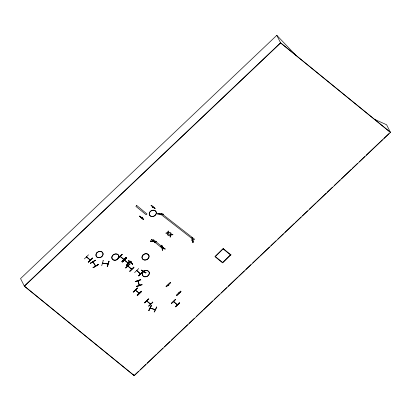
<?xml version="1.0" encoding="UTF-8"?>
<svg xmlns="http://www.w3.org/2000/svg" width="411" height="411" viewBox="0 0 411 411"><rect width="100%" height="100%" fill="white"/><g stroke="black" fill="none" stroke-linecap="round" stroke-linejoin="round"><path stroke-width="0.62" d="M153.169 241.283L153.498 240.789M160.213 214.696L160.352 214.295M160.562 214.367L160.213 214.804L160.367 214.244M132.666 263.826L132.512 264.216L128.694 261.011L132.522 264.175L132.64 263.867M128.813 260.702L132.681 264.026M143.598 219.176L143.449 219.561L139.622 216.376L139.776 215.996M143.444 219.551L139.637 216.345M143.68 219.34L139.812 216.15L143.629 219.325M155.944 241.344L155.949 241.791L150.426 241.349L150.421 240.903M150.421 241.308L155.949 241.786L155.939 241.391M153.185 241.231L153.216 240.512M86.516 257.127L87.034 257.25L86.459 257.039M89.927 259.485L90.281 260.194L89.783 259.624M120.11 256.567L123.865 259.588L123.516 259.382L123.654 259.125L124.06 259.439M124.05 259.485L120.32 256.366M127.867 263.055L128.078 262.855L127.847 263.076M135.373 290.243L135.517 290.104M139.375 293.243L135.558 290.135M146.902 300.95C146.126 301.335 147.996 301.391 146.799 300.909M150.657 304.048L150.308 303.698L150.123 303.945L150.621 303.991L146.84 300.939M174.028 301.813L173.802 301.957M127.893 266.194L128.104 265.999M131.299 269.01L131.51 268.809M131.813 269.138L127.98 265.974M168.628 285.039L168.89 285.064M178.826 293.156L178.235 293.017L178.821 293.202M162.597 250.201L161.831 245.357M144.117 270.787L143.86 271.486M162.92 247.951L162.607 248.331M148.9 310.577L151.33 305.733L148.962 310.613L148.674 310.541L151.053 305.64M138.199 280.805L137.947 280.78M157.701 214.033L157.778 213.751L163.301 214.188L163.224 214.47L157.619 213.864M163.29 214.182L157.634 213.843M101.707 265.747L103.207 260.589M102.575 263.179L103.161 263.204L102.519 263.353M103.007 263.43L103.079 263.035M107.995 263.954L107.389 263.888L108.052 263.78M109.069 261.36L107.548 266.415L107.245 266.379L108.817 261.314L109.1 261.375L108.715 261.18M108.864 261.339L107.204 266.23M89.875 259.86L90.158 259.716M120.038 256.51L120.372 256.623M138.836 293.141L139.046 292.94M176.92 304.428L177.172 304.33L176.817 304.217M131.489 268.83L131.243 268.994M140.115 273.675L140.12 273.223M162.278 247.705L162.864 247.514M162.797 247.335L162.818 247.792M191.845 239.983L192.348 239.829M192.497 239.993L191.87 240.152L192.44 240.009M130.765 262.357L131.13 261.982M142.201 217.162L141.872 217.815M92.932 262.038L93.364 262.172L93.138 262.346M95.686 265.917L93.107 261.874M150.657 308.029L150.606 308.44L150.138 308.317L150.318 308.065M155.281 309.611L154.706 309.462L155.363 309.442M155.163 309.611L150.241 308.101M156.421 306.919L156.791 307.161L154.428 312.047L154.14 311.97L156.565 307.084M145.874 272.544L145.756 272.955L141.338 270.392L145.756 272.955L145.91 272.699M143.711 271.352L143.968 270.7M162.854 248.028L162.545 248.367M162.818 247.766L162.391 247.648M95.218 265.568C95.609 266.611 95.732 265.29 95.116 265.357M152.984 241.57L153.062 241.118M142.237 217.47L141.749 217.655M153.046 207.242L152.522 207.401L152.774 207.534M138.286 281.17L138.024 281.273L138.178 281.032M160.624 246.61L160.819 246.359L165.237 248.907L165.037 249.148L160.573 246.425M141.343 270.417L141.456 270.006M162.391 248.28L162.689 247.884M144.194 271.065L143.948 271.419M153.272 241.298L152.887 241.627L152.615 241.303M296.31 55.732L276.798 35.331L20.55 278.591L24.388 286.22L134.202 375.669L390.45 132.409L386.612 124.78L374.745 119.401M24.388 286.22L280.636 42.96L276.798 35.331M136.699 205.608L135.887 206.379L146.167 214.758L146.984 213.982L136.575 205.356M84.389 258.904L88.519 254.81M122.17 254.368L117.926 258.226M122.216 254.424L122 254.25L117.813 258.226L118.029 258.401L122.113 254.25M122.088 261.694L126.275 257.718L122.098 261.715L121.887 261.54L126.079 257.548L121.836 261.411M122.149 261.925L126.341 257.944L126.547 258.123L122.36 262.1L122.144 261.91M126.429 265.408L130.606 261.417L126.434 265.414L126.218 265.239L130.323 261.098M137.49 288.126L133.303 292.103M137.541 288.183L137.325 288.008L133.138 291.985L133.349 292.159L137.433 288.008M137.248 295.324L141.312 291.158M137.207 295.298L141.415 291.327L141.61 291.502L137.423 295.473L137.125 295.134M141.605 291.491L137.418 295.468M144.42 302.789L148.618 298.807L148.823 298.987L144.636 302.964L144.42 302.789L148.756 298.925M152.594 301.962L152.892 302.306L148.705 306.277L148.489 306.103L152.722 302.152M230.92 254.763L222.628 262.886L214.917 256.603L223.209 248.485M230.473 254.815L222.649 262.49L215.364 256.556L223.188 248.881M171.423 303.498L175.6 299.511M175.661 299.578L175.446 299.403L171.259 303.38L171.474 303.554L175.559 299.403M177.249 304.731L173.673 301.484M175.528 306.847L179.72 302.871L175.543 306.868L175.327 306.693L179.432 302.553M138.312 371.534L134.125 375.51L24.306 286.061L280.554 42.801L390.368 132.25M140.177 369.766L145.761 364.465M147.159 363.134L156.468 354.297M157.398 353.414L162.987 348.112M164.385 346.786L169.969 341.479M171.366 340.154L187.647 324.7M189.039 323.375L194.156 318.52M196.479 316.316L202.525 310.577M203.455 309.694L212.754 300.862M214.146 299.542L219.263 294.687M221.123 292.92L226.702 287.623M228.1 286.297L237.861 277.029M238.791 276.146L244.37 270.849M245.768 269.524L250.88 264.669M252.739 262.906L259.249 256.726M260.178 255.842L269.477 247.016M270.875 245.691L275.987 240.836M277.846 239.068L283.426 233.772M284.823 232.446L294.589 223.178M295.519 222.294L301.099 216.998M302.491 215.672L307.608 210.817M309.468 209.055L315.977 202.875M316.907 201.991L326.206 193.165M327.135 192.281L332.247 187.426M334.575 185.217L340.154 179.92M341.546 178.595L351.313 169.327M352.242 168.443L357.359 163.588M359.219 161.826L364.798 156.529M366.191 155.204L382.466 139.755M383.859 138.43L388.976 133.575M151.34 239.541L151.572 239.315L155.404 242.49L155.173 242.711L151.258 239.377M128.684 261.047L128.833 260.661M152.764 241.468L153.144 241.113M130.811 262.316L131.13 261.709M130.945 262.424L131.263 261.817M125.756 267.962L129.968 264.006M130.015 264.062L129.804 263.888L125.591 267.844L125.802 268.018L129.912 263.888M155.122 242.531L155.399 242.485M129.84 271.352L134.043 267.386L129.845 271.363L129.635 271.183L133.76 267.063M134.592 272.606L138.748 268.532M140.505 273.916L136.925 270.659M138.471 275.827L142.689 271.851L142.894 272.046L138.682 276.002L138.471 275.827L142.602 271.707M166.07 286.626L170.282 282.67L166.065 286.631L166.275 286.806L170.385 282.676M166.229 286.75L170.426 282.789M176.848 295.417L181.061 291.461L176.853 295.427L176.638 295.247L180.804 291.163M176.555 295.083L180.768 291.127M151.14 205.5L151.376 205.279L155.194 208.454L154.962 208.675L151.058 205.336M152.692 207.54C153.622 206.476 152.604 208.172 152.409 207.262M141.882 217.768L142.263 217.409M143.948 270.972L144.235 271.024M150.185 308.091L150.76 308.24M160.66 246.528L165.078 249.066M131.181 261.92L131.366 262.028M90.425 263.323L95.475 260.307M95.522 260.384L95.378 260.158L90.317 263.158L90.461 263.384L95.424 260.204M93.199 267.674L98.26 264.669L93.215 267.695L92.984 267.299M155.204 309.611L150.159 308.271M155.194 242.649L151.294 239.361M151.166 205.438L154.983 208.613M139.226 293.382L135.414 290.274M168.453 284.761L168.839 285.08M135.245 281.617L140.798 279.742M135.27 281.684L140.824 279.814L140.747 279.552L135.183 281.499M139.334 284.982L138.954 284.756M139.113 285.414L139.375 285.378L138.158 280.764M141.985 284.355L136.575 286.631L142.139 284.782L142.067 284.52L136.431 286.226M192.769 242.166L193.17 242.254L192.425 237.394L192.029 237.311M161.919 245.357L161.605 245.439L162.345 250.294L162.658 250.217L161.836 245.192M162.869 247.725L162.304 247.869M90.245 260.153L86.5 257.07M120.233 256.377L120.629 256.644L120.377 256.788M128.17 263.292L124.42 260.209M177.285 304.746L173.555 301.72M136.889 270.644L140.464 273.885M103.017 260.697L103.325 260.749M102.693 263.163L107.99 263.77M192.076 237.317L192.872 242.285M193.165 242.249L192.425 237.394M152.984 207.031L152.728 206.805M156.026 241.509L150.472 241.062L155.995 241.56M107.939 263.944L102.627 263.389M139.195 285.491L137.962 280.831M151.043 305.656L151.33 305.733M131.561 269.231L127.836 266.179M145.956 272.709L141.492 270.161L145.895 272.75M126.501 258.067L122.314 262.043M143.095 254.902L143.095 254.871A3.678 3.021 -26.7 0 1 148.977 255.668A3.678 3.021 -26.7 0 1 144.446 259.968A3.678 3.021 -26.7 0 1 143.1 254.871L143.136 254.954A3.658 3.005 -26.7 0 1 148.998 255.75A3.658 3.005 -26.7 0 1 144.492 260.029A3.658 3.005 -26.7 0 1 143.151 254.964M143.341 271.65L143.352 271.656A3.678 3.021 -26.7 0 1 149.239 272.452A3.678 3.021 -26.7 0 1 144.708 276.757A3.678 3.021 -26.7 0 1 143.362 271.661L143.398 271.733M192.132 237.424L192.857 242.336M280.636 42.96L390.45 132.409M223.291 248.65L231.008 254.933M223.276 249.045L230.561 254.979M126.285 257.738L125.987 257.399M124.569 260.076L128.345 263.148M150.472 304.155L146.717 301.129M86.644 256.932L90.42 260.009M168.695 285.219L168.366 284.982M128.869 260.815L132.748 263.996M150.405 211.465L150.369 211.429A3.678 3.021 -26.7 0 0 151.726 216.494A3.678 3.021 -26.7 0 0 156.257 212.194A3.678 3.021 -26.7 0 0 150.375 211.398A3.678 3.021 -26.7 0 0 151.721 216.494A3.678 3.021 -26.7 0 0 156.257 212.189A3.678 3.021 -26.7 0 0 150.375 211.398M97.114 252.606L97.119 252.616A3.678 3.021 -26.7 0 1 103.002 253.407A3.678 3.021 -26.7 0 1 98.47 257.707A3.678 3.021 -26.7 0 1 97.119 252.616L97.099 252.595M95.429 265.948L92.881 261.966L93.086 262.182M98.275 264.694L98.044 264.299M98.152 264.504L93.097 267.504M191.742 239.772L191.87 240.152M92.398 257.959L92.696 258.298L88.509 262.275L88.211 261.93M133.585 374.442L134.202 375.669M168.443 232.395L170.539 232.652L168.294 233.047L168.012 235.041L167.565 235.046L167.842 233.068L165.823 233.165L167.883 232.652C167.539 230.222 169.26 230.643 168.443 232.395M170.95 234.44L173.046 234.691L170.801 235.087L170.519 237.08L170.072 237.085L170.344 235.107L168.33 235.205L170.39 234.691C170.046 232.261 171.767 232.688 170.95 234.44M161.657 213.622L160.891 214.378L193.771 239.973L194.537 239.223L161.657 213.622M92.485 258.103L88.293 262.1L92.501 258.123M153.637 239.808L152.825 240.584L163.105 248.958L163.922 248.187L153.637 239.808M97.078 252.534L97.068 252.529A3.678 3.021 -26.7 0 0 98.429 257.63A3.678 3.021 -26.7 0 0 102.966 253.33A3.678 3.021 -26.7 0 0 97.083 252.534M114.284 260.189A3.678 3.021 -26.7 0 0 118.815 255.889A3.678 3.021 -26.7 0 0 112.933 255.097A3.678 3.021 -26.7 0 0 114.284 260.189M114.32 260.261A3.673 3.016 -26.7 0 0 118.846 255.966A3.673 3.016 -26.7 0 0 112.974 255.174A3.673 3.016 -26.7 0 0 114.32 260.261M144.754 276.808A3.658 3.005 -26.7 0 0 149.26 272.534A3.658 3.005 -26.7 0 0 143.413 271.748A3.658 3.005 -26.7 0 0 144.754 276.808"/></g></svg>
